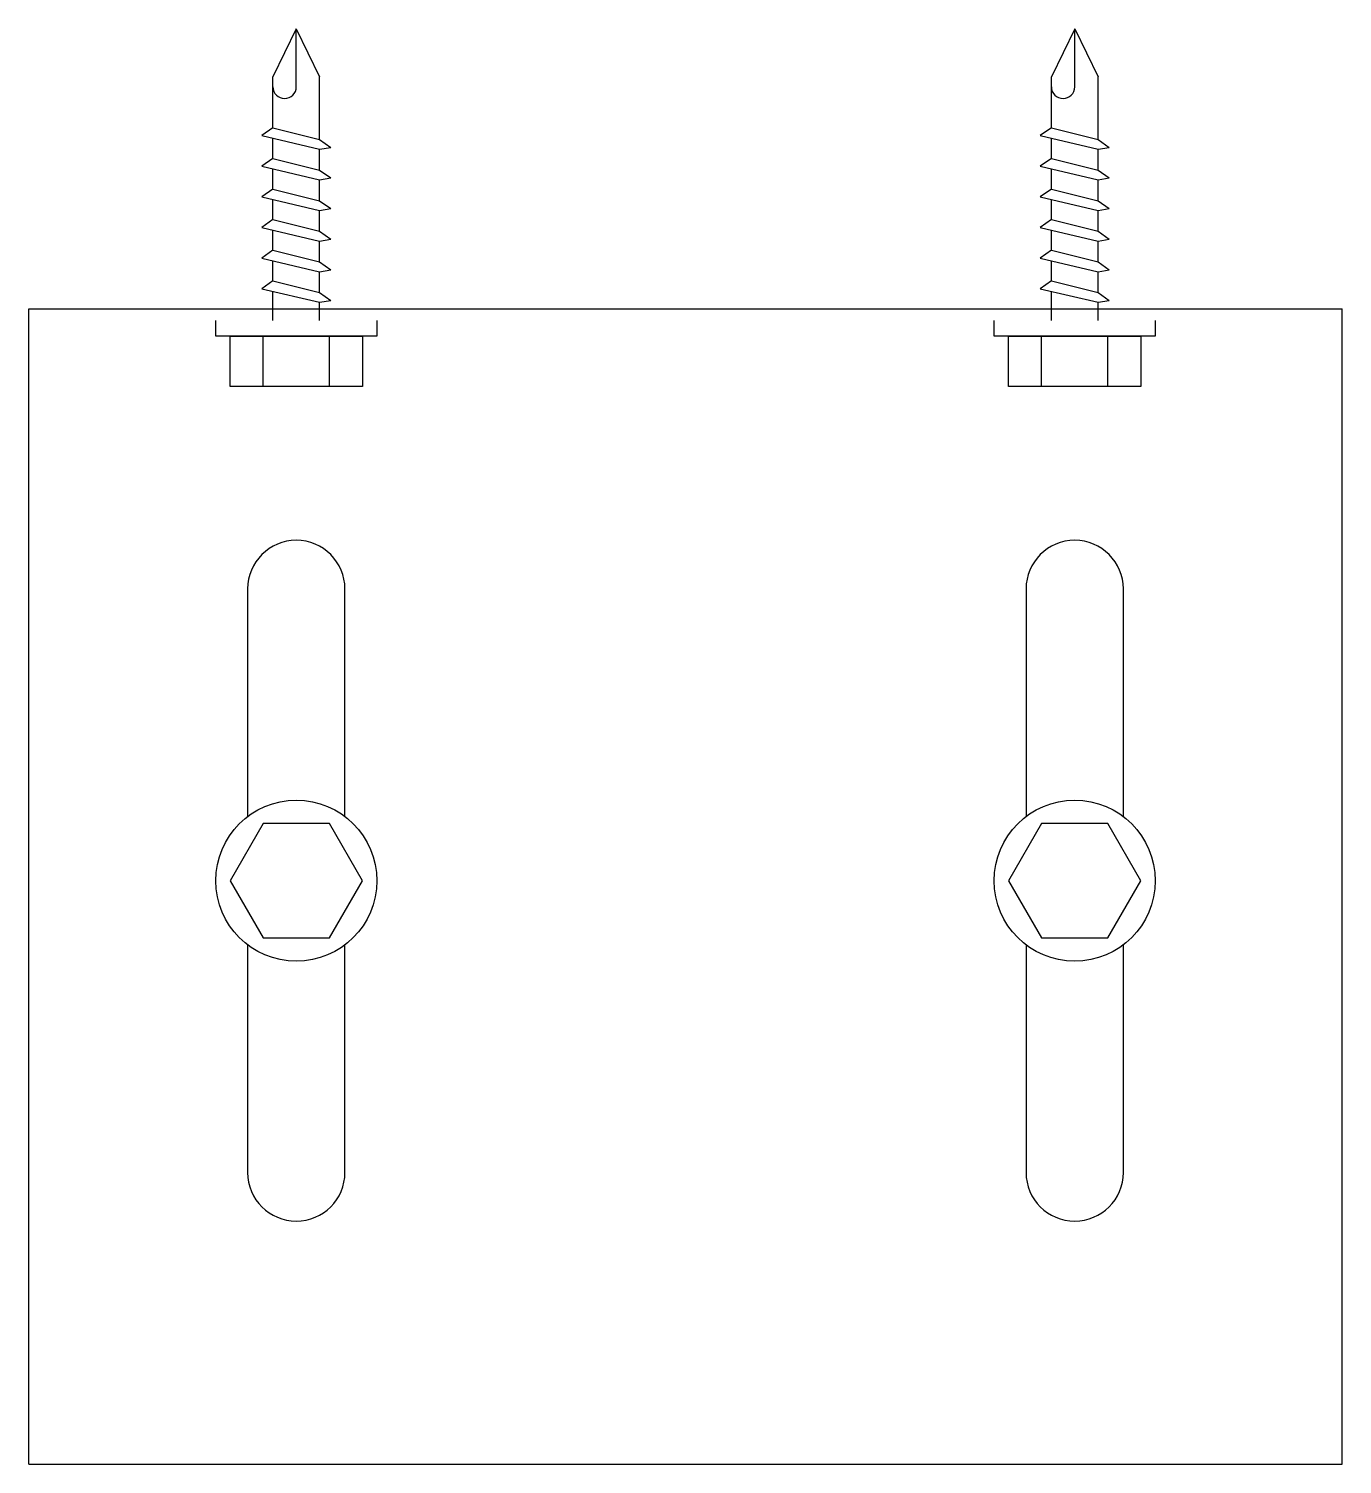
# Model space of a CAD drawing. Header units: inches. Extents: x -1.69 to 1.69, y -3 to 0.69.
import ezdxf

# ---------------------------------------------------------------- set-up
doc = ezdxf.new("R2010")
doc.units = ezdxf.units.IN
doc.header["$MEASUREMENT"] = 0
doc.layers.add('S-Ablt', color=1, linetype='Continuous')

msp = doc.modelspace()

# ---------------------------------------------------------------- linework, layer by layer
at = {"color": 0}
for p, q in [((-1.6875, -0.03), (1.6875, -0.03)), ((-1.6875, -3), (-1.6875, -0.03)), ((1.6875, -3), (1.6875, -0.03)), ((-1.6875, -3), (1.6875, -3))]:
    msp.add_line(p, q, dxfattribs=at)
for p, q in [((-1.125, -0.75), (-1.125, -1.335)), ((-0.875, -1.335), (-0.875, -0.75)), ((0.875, -0.75), (0.875, -1.335)), ((1.125, -1.335), (1.125, -0.75)), ((-1.125, -1.665), (-1.125, -2.25)), ((-0.875, -2.25), (-0.875, -1.665)), ((0.875, -1.665), (0.875, -2.25)), ((1.125, -2.25), (1.125, -1.665))]:
    msp.add_line(p, q)
for centre, start, end in [((-1, -0.75), 0, 180), ((1, -0.75), 0, 180), ((-1, -2.25), 180, 0), ((1, -2.25), 180, 0)]:
    msp.add_arc(centre, 0.125, start, end)
at = {"layer": 'S-Ablt'}
for p, q in [((-1, 0.69), (-1.06, 0.5661)), ((-1, 0.69), (-0.94, 0.5661)), ((-1, 0.5406), (-1, 0.69)), ((1, 0.69), (0.94, 0.5661)), ((1, 0.69), (1.06, 0.5661)), ((1, 0.5406), (1, 0.69)), ((-1.06, 0.4352), (-1.06, 0.5661)), ((-0.94, 0.4052), (-0.94, 0.5661)), ((0.94, 0.4352), (0.94, 0.5661)), ((1.06, 0.4052), (1.06, 0.5661)), ((-1.06, 0.4352), (-1.0888, 0.4151)), ((-1.0888, 0.4151), (-0.94, 0.38)), ((-1.06, 0.4352), (-0.94, 0.4052)), ((-1.06, 0.3566), (-1.06, 0.4083)), ((0.94, 0.4352), (0.9112, 0.4151)), ((0.9112, 0.4151), (1.06, 0.38)), ((0.94, 0.4352), (1.06, 0.4052)), ((0.94, 0.3566), (0.94, 0.4083)), ((-0.94, 0.4052), (-0.9112, 0.385)), ((-0.94, 0.38), (-0.9112, 0.385)), ((-0.94, 0.3265), (-0.94, 0.38)), ((1.06, 0.4052), (1.0888, 0.385)), ((1.06, 0.38), (1.0888, 0.385)), ((1.06, 0.3265), (1.06, 0.38)), ((-1.06, 0.3566), (-1.0888, 0.3364)), ((-1.0888, 0.3364), (-0.94, 0.3013)), ((-1.06, 0.3566), (-0.94, 0.3265)), ((0.94, 0.3566), (0.9112, 0.3364)), ((0.9112, 0.3364), (1.06, 0.3013)), ((0.94, 0.3566), (1.06, 0.3265)), ((-1.06, 0.2779), (-1.06, 0.3296)), ((-0.94, 0.3265), (-0.9112, 0.3064)), ((-0.94, 0.3013), (-0.9112, 0.3064)), ((-0.94, 0.2479), (-0.94, 0.3013)), ((0.94, 0.2779), (0.94, 0.3296)), ((1.06, 0.3265), (1.0888, 0.3064)), ((1.06, 0.3013), (1.0888, 0.3064)), ((1.06, 0.2479), (1.06, 0.3013)), ((-1.06, 0.2779), (-1.0888, 0.2578)), ((-1.06, 0.2779), (-0.94, 0.2479)), ((0.94, 0.2779), (0.9112, 0.2578)), ((0.94, 0.2779), (1.06, 0.2479)), ((-1.0888, 0.2578), (-0.94, 0.2226)), ((-1.06, 0.1993), (-1.06, 0.251)), ((-0.94, 0.2479), (-0.9112, 0.2277)), ((-0.94, 0.2226), (-0.9112, 0.2277)), ((-0.94, 0.1692), (-0.94, 0.2226)), ((0.9112, 0.2578), (1.06, 0.2226)), ((0.94, 0.1993), (0.94, 0.251)), ((1.06, 0.2479), (1.0888, 0.2277)), ((1.06, 0.2226), (1.0888, 0.2277)), ((1.06, 0.1692), (1.06, 0.2226)), ((-1.06, 0.1993), (-1.0888, 0.1791)), ((-1.06, 0.1993), (-0.94, 0.1692)), ((0.94, 0.1993), (0.9112, 0.1791)), ((0.94, 0.1993), (1.06, 0.1692)), ((-1.0888, 0.1791), (-0.94, 0.144)), ((-1.06, 0.1206), (-1.06, 0.1723)), ((-0.94, 0.1692), (-0.9112, 0.1491)), ((-0.94, 0.144), (-0.9112, 0.1491)), ((0.9112, 0.1791), (1.06, 0.144)), ((0.94, 0.1206), (0.94, 0.1723)), ((1.06, 0.1692), (1.0888, 0.1491)), ((1.06, 0.144), (1.0888, 0.1491)), ((-1.06, 0.1206), (-1.0888, 0.1005)), ((-1.06, 0.1206), (-0.94, 0.0906)), ((-0.94, 0.0906), (-0.94, 0.144)), ((0.94, 0.1206), (0.9112, 0.1005)), ((0.94, 0.1206), (1.06, 0.0906)), ((1.06, 0.0906), (1.06, 0.144)), ((-1.0888, 0.1005), (-0.94, 0.0653)), ((-1.06, 0.042), (-1.06, 0.0937)), ((-0.94, 0.0906), (-0.9112, 0.0704)), ((0.9112, 0.1005), (1.06, 0.0653)), ((0.94, 0.042), (0.94, 0.0937)), ((1.06, 0.0906), (1.0888, 0.0704)), ((-1.06, 0.042), (-1.0888, 0.0218)), ((-1.06, 0.042), (-0.94, 0.0119)), ((-0.94, 0.0653), (-0.9112, 0.0704)), ((-0.94, 0.0119), (-0.94, 0.0653)), ((0.94, 0.042), (0.9112, 0.0218)), ((0.94, 0.042), (1.06, 0.0119)), ((1.06, 0.0653), (1.0888, 0.0704)), ((1.06, 0.0119), (1.06, 0.0653)), ((-1.0888, 0.0218), (-0.94, -0.0133)), ((-1.06, -0.06), (-1.06, 0.015)), ((-0.94, 0.0119), (-0.9112, -0.0082)), ((0.9112, 0.0218), (1.06, -0.0133)), ((0.94, -0.06), (0.94, 0.015)), ((1.06, 0.0119), (1.0888, -0.0082)), ((-0.94, -0.0133), (-0.9112, -0.0082)), ((-0.94, -0.06), (-0.94, -0.0133)), ((1.06, -0.0133), (1.0888, -0.0082)), ((1.06, -0.06), (1.06, -0.0133)), ((-1.207, -0.1), (-1.207, -0.06)), ((-0.793, -0.06), (-0.793, -0.1)), ((0.793, -0.1), (0.793, -0.06)), ((1.207, -0.06), (1.207, -0.1)), ((-0.793, -0.1), (-1.207, -0.1)), ((-1.17, -0.23), (-1.17, -0.1)), ((-1.17, -0.1), (-0.83, -0.1)), ((-1.085, -0.23), (-1.085, -0.1)), ((-0.915, -0.23), (-0.915, -0.1)), ((-0.83, -0.1), (-0.83, -0.23)), ((1.207, -0.1), (0.793, -0.1)), ((0.83, -0.23), (0.83, -0.1)), ((0.83, -0.1), (1.17, -0.1)), ((0.915, -0.23), (0.915, -0.1)), ((1.085, -0.23), (1.085, -0.1)), ((1.17, -0.1), (1.17, -0.23)), ((-0.83, -0.23), (-1.17, -0.23)), ((1.17, -0.23), (0.83, -0.23))]:
    msp.add_line(p, q, dxfattribs=at)
for points in [[(-1.085, -1.3528), (-1.17, -1.5), (-1.085, -1.6472), (-0.915, -1.6472), (-0.83, -1.5), (-0.915, -1.3528)], [(0.915, -1.3528), (0.83, -1.5), (0.915, -1.6472), (1.085, -1.6472), (1.17, -1.5), (1.085, -1.3528)]]:
    msp.add_lwpolyline(points, close=True, dxfattribs=at)
for centre in [(-1, -1.5), (1, -1.5)]:
    msp.add_circle(centre, 0.207, dxfattribs=at)
for centre in [(-1.03, 0.5406), (0.97, 0.5406)]:
    msp.add_arc(centre, 0.03, 180, 0, dxfattribs=at)

doc.saveas('drawing.dxf')
